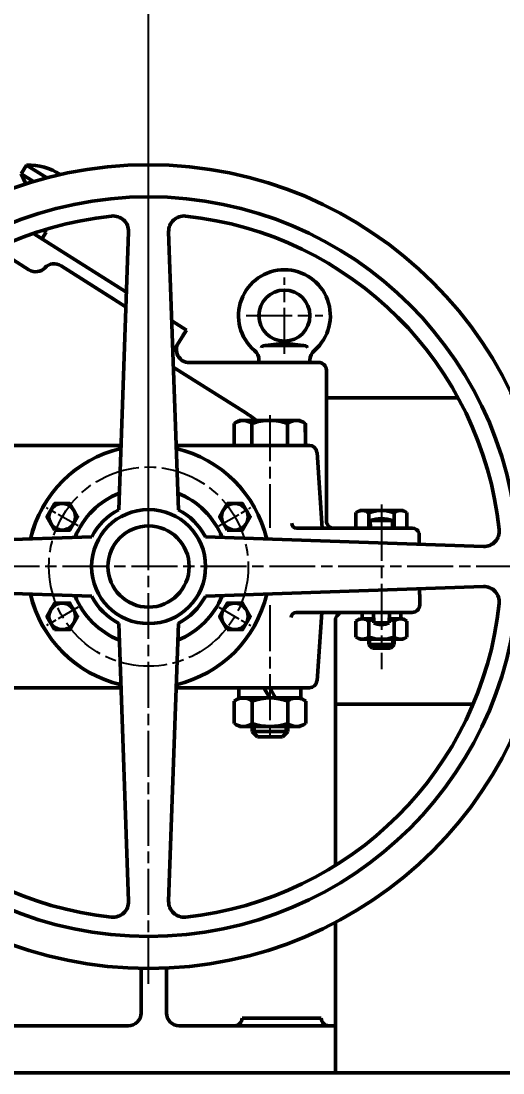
# Model space of a CAD drawing. Header units: millimetres. Extents: x -2161 to -582, y -4625 to -3434.
# Drawn here: x -1280.5 to -1217.6, y -3687.1 to -3549.8 of the extents above; entities that cross this region are included whole.
import ezdxf

# ---------------------------------------------------------------- set-up
doc = ezdxf.new("R2010")
doc.units = ezdxf.units.MM
doc.header["$LTSCALE"] = 0.5
doc.linetypes.add('AM_ISO08W050', pattern=[18, 12, -1.5, 3, -1.5])
doc.linetypes.add('AM_ISO08W050x2', pattern=[9, 6, -0.75, 1.5, -0.75])
for name, color, linetype, lineweight in [('AM_0', 7, 'Continuous', 50), ('AM_4', 3, 'Continuous', 25), ('AM_7', 4, 'AM_ISO08W050', 25)]:
    doc.layers.add(name, color=color, linetype=linetype, lineweight=lineweight)
doc.layers.add('PDF_Geometry', color=7, linetype='Continuous')
doc.styles.add('MyTemplate', font='tcvn+7284-2003i.ttf', dxfattribs={"width": 0.8, "height": 3.5})
doc.dimstyles.new('Copy of MyTemplate', dxfattribs={"dimtxt": 3.5, "dimasz": 3.5, "dimexe": 1.5, "dimexo": 0, "dimtad": 1, "dimtoh": 1, "dimdec": 0, "dimlfac": 3.003, "dimdsep": 46, "dimtxsty": 'MyTemplate', "dimcen": 5, "dimclrd": 3, "dimclre": 3, "dimclrt": 1, "dimadec": 0, "dimazin": 0, "dimtfac": 1, "dimtdec": 0, "dimtmove": 0, "dimatfit": 3, "dimfxl": 1, "dimlwd": 25, "dimlwe": 25, "dimarcsym": 0})

# ---------------------------------------------------------------- blocks, each defined once
blk = doc.blocks.new('*D13')
at = {"layer": 'AM_0', "color": 3, "lineweight": 25, "transparency": 16777216}
for p, q in [((-1403.82, -3621.01), (-1403.82, -3502.64)), ((-1263.82, -3621.01), (-1263.82, -3502.64)), ((-1267.32, -3504.14), (-1400.32, -3504.14))]:
    blk.add_line(p, q, dxfattribs=at)
at = {"layer": 'AM_0', "color": 3, "transparency": 16777216}
for points in [[(-1400.32, -3503.55), (-1400.32, -3504.72), (-1403.82, -3504.14)], [(-1267.32, -3503.55), (-1267.32, -3504.72), (-1263.82, -3504.14)]]:
    blk.add_solid(points, dxfattribs=at)
at = {"layer": 'Defpoints', "color": 0, "transparency": 16777216}
for p in [(-1403.82, -3504.14), (-1403.82, -3621.01), (-1263.82, -3621.01)]:
    blk.add_point(p, dxfattribs=at)
at = {"layer": 'AM_0', "color": 1, "transparency": 16777216, "insert": (-1333.82, -3501.76), "char_height": 3.5, "attachment_point": 5, "style": 'MyTemplate'}
blk.add_mtext('420', dxfattribs=at)
blk = doc.blocks.new('*D14')
at = {"layer": 'AM_0', "color": 3, "lineweight": 25, "transparency": 16777216}
for p, q in [((-1317.1, -3621.01), (-1317.1, -3510.31)), ((-1263.82, -3621.01), (-1263.82, -3510.31)), ((-1313.6, -3511.81), (-1267.32, -3511.81))]:
    blk.add_line(p, q, dxfattribs=at)
at = {"layer": 'AM_0', "color": 3, "transparency": 16777216}
for points in [[(-1313.6, -3511.23), (-1313.6, -3512.39), (-1317.1, -3511.81)], [(-1267.32, -3511.23), (-1267.32, -3512.39), (-1263.82, -3511.81)]]:
    blk.add_solid(points, dxfattribs=at)
at = {"layer": 'Defpoints', "color": 0, "transparency": 16777216}
for p in [(-1263.82, -3511.81), (-1317.1, -3621.01), (-1263.82, -3621.01)]:
    blk.add_point(p, dxfattribs=at)
at = {"layer": 'AM_0', "color": 1, "transparency": 16777216, "insert": (-1290.46, -3509.44), "char_height": 3.5, "attachment_point": 5, "style": 'MyTemplate'}
blk.add_mtext('160', dxfattribs=at)

msp = doc.modelspace()

# ---------------------------------------------------------------- linework, layer by layer
at = {"lineweight": 50}
msp.add_line((-1278.81, -3577.52), (-1277.72, -3578.21), dxfattribs=at)
for p, q in [((-1277.72, -3578.21), (-1277.19, -3577.37)), ((-1235.24, -3630.5), (-1231.59, -3630.5))]:
    msp.add_line(p, q)
msp.add_point((-1249.67, -3636.83))
at = {"layer": 'AM_0'}
for p, q in [((-1280.44, -3569.75), (-1279.73, -3568.62)), ((-1279.73, -3568.62), (-1277.11, -3570.28)), ((-1278.84, -3570.77), (-1280.44, -3569.75)), ((-1279.83, -3571.07), (-1280.44, -3569.75)), ((-1278.81, -3577.52), (-1272.91, -3581.26)), ((-1278.81, -3577.52), (-1272.91, -3581.26)), ((-1267.7, -3613.59), (-1266.44, -3577.32)), ((-1259.93, -3613.59), (-1261.2, -3577.32)), ((-1275.24, -3581.76), (-1268.23, -3586.19)), ((-1259.33, -3590.87), (-1258.87, -3590.15)), ((-1246.09, -3591.84), (-1248.85, -3592.2)), ((-1248.63, -3592.17), (-1243.55, -3592.17)), ((-1246.09, -3591.84), (-1243.33, -3592.2)), ((-1241.62, -3594.37), (-1258.52, -3594.37)), ((-1249.42, -3594.37), (-1249.42, -3594.06)), ((-1248.09, -3594.37), (-1249.42, -3594.37)), ((-1243.92, -3594.37), (-1248.25, -3594.37)), ((-1246.09, -3594.37), (-1248.09, -3594.37)), ((-1246.09, -3594.37), (-1244.09, -3594.37)), ((-1244.09, -3594.37), (-1242.76, -3594.37)), ((-1242.76, -3594.37), (-1242.76, -3594.06)), ((-1251.13, -3600.96), (-1260.59, -3594.97)), ((-1240.62, -3615.01), (-1240.62, -3595.37)), ((-1223.44, -3598.97), (-1240.62, -3598.97)), ((-1252.67, -3602.33), (-1251.98, -3601.93)), ((-1252.67, -3602.33), (-1252.67, -3605.19)), ((-1248.01, -3601.93), (-1251.98, -3601.93)), ((-1250.34, -3602.33), (-1250.34, -3605.19)), ((-1248.01, -3601.93), (-1244.04, -3601.93)), ((-1245.68, -3602.33), (-1245.68, -3605.19)), ((-1243.35, -3602.33), (-1244.04, -3601.93)), ((-1243.35, -3602.33), (-1243.35, -3605.19)), ((-1296.71, -3605.19), (-1267.5, -3605.19)), ((-1260.16, -3605.19), (-1242.84, -3605.19)), ((-1252.67, -3605.19), (-1248.01, -3605.19)), ((-1244.68, -3605.19), (-1251.34, -3605.19)), ((-1245.68, -3605.19), (-1250.34, -3605.19)), ((-1243.35, -3605.19), (-1248.01, -3605.19)), ((-1241.15, -3616.01), (-1241.84, -3606.12)), ((-1236.76, -3613.97), (-1236.27, -3613.68)), ((-1236.76, -3616.01), (-1236.76, -3613.97)), ((-1236.27, -3613.68), (-1230.6, -3613.68)), ((-1235.1, -3613.97), (-1235.1, -3616.01)), ((-1231.77, -3613.97), (-1231.77, -3616.01)), ((-1230.1, -3613.97), (-1230.6, -3613.68)), ((-1230.1, -3613.97), (-1230.1, -3616.01)), ((-1241.15, -3616.01), (-1244.48, -3616.01)), ((-1234.86, -3616.01), (-1241.15, -3616.01)), ((-1232, -3616.01), (-1236.76, -3616.01)), ((-1234.86, -3616.01), (-1234.9, -3615.01)), ((-1231.97, -3615.01), (-1234.9, -3615.01)), ((-1232, -3616.01), (-1231.97, -3615.01)), ((-1229.44, -3616.01), (-1232, -3616.01)), ((-1230.1, -3616.01), (-1232, -3616.01)), ((-1271.23, -3617.12), (-1307.51, -3618.39)), ((-1256.4, -3617.12), (-1220.13, -3618.39)), ((-1228.5, -3616.66), (-1228.49, -3618.1)), ((-1271.23, -3624.89), (-1307.51, -3623.63)), ((-1256.4, -3624.89), (-1220.13, -3623.63)), ((-1228.45, -3623.92), (-1228.44, -3625.37)), ((-1228.45, -3624), (-1228.44, -3625.37)), ((-1228.44, -3625.37), (-1228.44, -3626)), ((-1241.22, -3627), (-1244.55, -3627)), ((-1241.22, -3627), (-1241.84, -3635.9)), ((-1234.48, -3627), (-1241.22, -3627)), ((-1235.95, -3627.83), (-1235.95, -3627)), ((-1235.95, -3627), (-1232.39, -3627)), ((-1234.43, -3628.33), (-1234.48, -3627)), ((-1232.43, -3628.33), (-1232.39, -3627)), ((-1229.44, -3627), (-1232.39, -3627)), ((-1230.92, -3627.83), (-1230.92, -3627)), ((-1267.7, -3628.42), (-1266.44, -3664.7)), ((-1259.93, -3628.42), (-1261.2, -3664.7)), ((-1239.43, -3660.01), (-1239.43, -3628)), ((-1236.27, -3627.83), (-1236.76, -3628.12)), ((-1236.27, -3627.83), (-1236.76, -3628.12)), ((-1236.76, -3630.21), (-1236.76, -3628.12)), ((-1234.45, -3627.83), (-1235.95, -3627.83)), ((-1235.1, -3628.12), (-1235.1, -3630.21)), ((-1235.1, -3628.12), (-1235.1, -3630.21)), ((-1235.1, -3628.12), (-1235.1, -3630.21)), ((-1232.43, -3628.33), (-1234.43, -3628.33)), ((-1230.92, -3627.83), (-1232.42, -3627.83)), ((-1231.77, -3630.21), (-1231.77, -3628.12)), ((-1231.77, -3630.21), (-1231.77, -3628.12)), ((-1231.77, -3628.12), (-1231.77, -3630.21)), ((-1230.6, -3627.83), (-1230.92, -3627.83)), ((-1230.6, -3627.83), (-1230.1, -3628.12)), ((-1230.1, -3628.12), (-1230.1, -3630.21)), ((-1236.27, -3630.5), (-1236.76, -3630.21)), ((-1230.6, -3630.5), (-1236.27, -3630.5)), ((-1235.1, -3630.5), (-1235.1, -3631.16)), ((-1235.1, -3631.16), (-1235.1, -3631.16)), ((-1235.1, -3631.16), (-1234.6, -3631.66)), ((-1235.1, -3631.16), (-1231.77, -3631.16)), ((-1231.77, -3631.16), (-1232.27, -3631.66)), ((-1231.77, -3631.16), (-1231.77, -3630.5)), ((-1231.77, -3631.16), (-1231.77, -3630.5)), ((-1230.6, -3630.5), (-1230.1, -3630.21)), ((-1234.6, -3631.66), (-1232.27, -3631.66)), ((-1296.71, -3636.83), (-1267.51, -3636.83)), ((-1260.23, -3636.83), (-1242.84, -3636.83)), ((-1253, -3636.82), (-1243.01, -3636.82)), ((-1244.51, -3636.83), (-1251.5, -3636.83)), ((-1250.57, -3636.82), (-1250.57, -3636.83)), ((-1248.01, -3636.83), (-1248.01, -3636.82)), ((-1252.65, -3638.56), (-1251.95, -3638.16)), ((-1243.32, -3638.56), (-1244.02, -3638.16)), ((-1252.65, -3640.81), (-1252.65, -3638.56)), ((-1252.65, -3638.56), (-1252.65, -3641.49)), ((-1250.32, -3638.56), (-1250.32, -3642.55)), ((-1250.32, -3641.49), (-1250.32, -3638.56)), ((-1245.65, -3641.49), (-1245.65, -3638.56)), ((-1245.65, -3638.56), (-1245.65, -3642.55)), ((-1243.32, -3641.49), (-1243.32, -3638.56)), ((-1221.47, -3638.97), (-1239.43, -3638.97)), ((-1252.65, -3641.49), (-1251.95, -3641.89)), ((-1251.95, -3641.89), (-1244.02, -3641.89)), ((-1243.32, -3641.49), (-1244.02, -3641.89)), ((-1250.32, -3642.55), (-1249.62, -3643.25)), ((-1250.32, -3642.55), (-1245.65, -3642.55)), ((-1249.62, -3643.25), (-1246.35, -3643.25)), ((-1245.65, -3642.55), (-1246.35, -3643.25)), ((-1239.43, -3687.1), (-1239.43, -3667.45)), ((-1264.8, -3679.28), (-1264.8, -3673.47)), ((-1261.47, -3673.42), (-1261.47, -3679.28)), ((-1246.19, -3679.95), (-1251.62, -3679.95)), ((-1241.29, -3679.95), (-1251.62, -3679.95)), ((-1239.43, -3680.95), (-1259.81, -3680.95)), ((-1239.43, -3680.95), (-1240.29, -3680.95)), ((-1445.11, -3687.1), (-1103.36, -3687.1))]:
    msp.add_line(p, q, dxfattribs=at)
at = {"layer": 'AM_0', "lineweight": 50}
for p, q in [((-1266.8, -3585.13), (-1278.81, -3577.52)), ((-1266.8, -3585.13), (-1278.81, -3577.52)), ((-1277.72, -3578.21), (-1277.19, -3577.37)), ((-1277.59, -3577.12), (-1277.19, -3577.37)), ((-1283.69, -3579.56), (-1279.42, -3582.26)), ((-1275.24, -3581.76), (-1266.87, -3587.06)), ((-1258.87, -3590.15), (-1260.8, -3588.92)), ((-1258.87, -3590.15), (-1260.8, -3588.92)), ((-1258.87, -3590.15), (-1260.66, -3592.98)), ((-1233.43, -3627), (-1233.43, -3627)), ((-1252.05, -3638.16), (-1252.05, -3636.83)), ((-1248.01, -3638.16), (-1248.78, -3636.83)), ((-1248.01, -3636.83), (-1247.24, -3638.16)), ((-1243.96, -3638.16), (-1243.96, -3636.83)), ((-1243.96, -3638.16), (-1252.05, -3638.16)), ((-1266.47, -3680.95), (-1283.26, -3680.95))]:
    msp.add_line(p, q, dxfattribs=at)
at = {"layer": 'AM_0', "lineweight": 25}
for p, q in [((-1232.39, -3627), (-1230.92, -3627)), ((-1252.05, -3636.83), (-1243.96, -3636.83)), ((-1244.02, -3638.16), (-1251.95, -3638.16)), ((-1246.19, -3679.95), (-1249.12, -3679.95)), ((-1243.79, -3679.95), (-1249.12, -3679.95))]:
    msp.add_line(p, q, dxfattribs=at)
at = {"layer": 'AM_0'}
for points in [[(-1276.08, -3616.24), (-1274.08, -3616.24), (-1273.08, -3614.51), (-1274.08, -3612.78), (-1276.08, -3612.78), (-1277.08, -3614.51)], [(-1253.56, -3616.24), (-1251.56, -3616.24), (-1250.56, -3614.51), (-1251.56, -3612.78), (-1253.56, -3612.78), (-1254.56, -3614.51)], [(-1276.08, -3629.24), (-1274.08, -3629.24), (-1273.08, -3627.51), (-1274.08, -3625.78), (-1276.08, -3625.78), (-1277.08, -3627.51)], [(-1253.56, -3629.24), (-1251.56, -3629.24), (-1250.56, -3627.51), (-1251.56, -3625.78), (-1253.56, -3625.78), (-1254.56, -3627.51)]]:
    msp.add_lwpolyline(points, close=True, dxfattribs=at)
for centre, radius in [((-1263.82, -3621.01), 52.45), ((-1263.82, -3621.01), 48.26), ((-1246.09, -3588.26), 3.33), ((-1275.08, -3614.51), 1.73), ((-1252.56, -3614.51), 1.73), ((-1275.08, -3627.51), 1.73), ((-1252.56, -3627.51), 1.73)]:
    msp.add_circle(centre, radius, dxfattribs=at)
for centre, radius, start, end in [((-1279.44, -3575.94), 7.33, 56.2003, 92.2867), ((-1263.82, -3621.01), 46, 96.0222, 173.9778), ((-1268.43, -3577.25), 2, 358, 96.0222), ((-1259.2, -3577.25), 2, 83.9778, 182), ((-1263.82, -3621.01), 46, 6.0222, 83.9778), ((-1263.82, -3621.01), 46, 6.0222, 83.9778), ((-1275.15, -3576.46), 2.24, 194.8421, 204.08), ((-1246.09, -3588.26), 5.99, 310.7057, 229.2943), ((-1258.52, -3592.7), 1.67, 147.6632, 270), ((-1251.08, -3594.06), 1.67, 0, 49.2943), ((-1248.85, -3592.44), 0.24, 90, 180), ((-1243.33, -3592.44), 0.24, 0, 90), ((-1241.09, -3594.06), 1.67, 130.7057, 180), ((-1241.62, -3595.37), 0.999, 0, 90), ((-1263.82, -3621.01), 23.73, 53.5341, 57.6632), ((-1251.48, -3603.77), 1.84, 51.5018, 120), ((-1248.01, -3608.92), 6.99, 90, 109.4712), ((-1248.01, -3608.92), 6.99, 70.5288, 90), ((-1244.53, -3603.77), 1.84, 60, 128.4982), ((-1242.84, -3606.19), 0.999, 4.0276, 90), ((-1263.82, -3621.01), 15.83, 103.1595, 166.8405), ((-1263.82, -3621.01), 15.82, 103.1725, 166.8275), ((-1263.82, -3621.01), 15.83, 13.1595, 76.8405), ((-1263.82, -3621.01), 15.82, 13.1725, 76.8275), ((-1263.82, -3621.01), 10.32, 111.654, 158.346), ((-1263.82, -3621.01), 10.32, 21.654, 68.346), ((-1263.82, -3621.01), 8.37, 117.649, 152.351), ((-1263.82, -3621.01), 8.37, 27.649, 62.351), ((-1235.92, -3615), 1.31, 51.5018, 120), ((-1233.43, -3618.68), 4.99, 70.5288, 109.4712), ((-1233.43, -3619.13), 4.37, 70.4058, 109.5991), ((-1230.95, -3615), 1.31, 60, 128.4982), ((-1244.48, -3615.35), 0.666, 180, 270), ((-1239.62, -3615.01), 0.999, 180, 270), ((-1229.44, -3617.01), 0.999, 20.6221, 90), ((-1220.06, -3616.39), 2, 268, 6.0222), ((-1220.06, -3625.62), 2, 353.9778, 92), ((-1263.82, -3621.01), 46, 186.0222, 263.9778), ((-1263.82, -3621.01), 46, 186.0222, 263.9778), ((-1263.82, -3621.01), 15.83, 193.1595, 256.8405), ((-1263.82, -3621.01), 15.82, 193.1725, 256.8275), ((-1263.82, -3621.01), 10.32, 201.654, 248.346), ((-1263.82, -3621.01), 8.37, 207.649, 242.351), ((-1263.82, -3621.01), 15.83, 283.1595, 346.8405), ((-1263.82, -3621.01), 10.32, 291.654, 338.346), ((-1263.82, -3621.01), 8.37, 297.649, 332.351), ((-1263.82, -3621.01), 46, 276.0222, 353.9778), ((-1263.82, -3621.01), 46, 276.0222, 353.9778), ((-1244.55, -3627.67), 0.666, 90, 180), ((-1238.43, -3628), 0.999, 90, 180), ((-1229.44, -3626), 0.999, 270, 0), ((-1235.92, -3629.15), 1.31, 51.5018, 120), ((-1233.43, -3632.83), 4.99, 101.699, 109.4712), ((-1233.43, -3626.59), 2.01, 240.1372, 299.8628), ((-1233.43, -3632.83), 4.99, 70.5288, 78.3007), ((-1230.95, -3629.15), 1.31, 60, 128.4982), ((-1235.92, -3629.18), 1.31, 240, 308.4982), ((-1233.43, -3625.5), 4.99, 250.5288, 289.4712), ((-1230.95, -3629.18), 1.31, 231.5018, 300), ((-1242.84, -3635.83), 0.999, 270, 355.9724), ((-1251.46, -3640), 1.84, 51.5018, 120), ((-1244.51, -3640), 1.84, 60, 128.4982), ((-1251.46, -3640.05), 1.84, 240, 308.4982), ((-1247.99, -3634.89), 6.99, 250.5288, 289.4712), ((-1244.51, -3640.05), 1.84, 231.5018, 300), ((-1268.43, -3664.76), 2, 263.9778, 2), ((-1259.2, -3664.76), 2, 178, 276.0222), ((-1266.47, -3679.28), 1.67, 270, 0), ((-1259.81, -3679.28), 1.67, 180, 270), ((-1252.61, -3679.95), 0.999, 270, 0), ((-1252.61, -3679.95), 0.999, 270, 0), ((-1240.29, -3679.95), 0.999, 180, 270)]:
    msp.add_arc(centre, radius, start, end, dxfattribs=at)
at = {"layer": 'AM_0', "lineweight": 50}
for centre, radius, start, end in [((-1278.53, -3580.86), 1.67, 237.6632, 316.1262), ((-1276.13, -3583.16), 1.67, 57.6632, 136.1262), ((-1247.99, -3645.15), 6.99, 70.5288, 109.4712)]:
    msp.add_arc(centre, radius, start, end, dxfattribs=at)
at = {"layer": 'AM_0'}
for points in [[(-1226.8, -3590.09), (-1226.81, -3590.07), (-1226.81, -3590.06), (-1226.81, -3590.05)], [(-1243.73, -3592.17), (-1243.73, -3592.16), (-1243.73, -3592.15), (-1243.73, -3592.15)], [(-1233.14, -3630.49), (-1233.14, -3630.49), (-1233.14, -3630.5), (-1233.14, -3630.5)]]:
    msp.add_open_spline(points, degree=3, dxfattribs=at)
for points, knots in [([(-1243.32, -3605.19), (-1243.32, -3605.18), (-1243.32, -3605.17), (-1243.33, -3604.63), (-1243.34, -3604.11), (-1243.37, -3603.16), (-1243.38, -3602.73), (-1243.39, -3602.3)], [32070.392263, 32070.392263, 32070.392263, 32070.392263, 32070.612707, 32070.612707, 32084.052977, 32084.052977, 32095.537153, 32095.537153, 32095.537153, 32095.537153]), ([(-1235.1, -3614.79), (-1235.09, -3615.18), (-1235.08, -3615.57), (-1235.07, -3615.98), (-1235.07, -3615.99), (-1235.07, -3616.01)], [6215.601476, 6215.601476, 6215.601476, 6215.601476, 6224.437837, 6224.437837, 6224.850901, 6224.850901, 6224.850901, 6224.850901])]:
    msp.add_open_spline(points, degree=3, knots=knots, dxfattribs=at)
at = {"layer": 'AM_4'}
for p, q in [((-1234.85, -3631.41), (-1234.85, -3630.5)), ((-1232.02, -3631.41), (-1232.02, -3630.5)), ((-1249.99, -3636.82), (-1249.99, -3636.83)), ((-1249.97, -3641.89), (-1249.97, -3642.9)), ((-1246, -3641.89), (-1246, -3642.9))]:
    msp.add_line(p, q, dxfattribs=at)
at = {"layer": 'AM_4', "lineweight": 25}
msp.add_open_spline([(-1231.01, -3621.01), (-1231.01, -3621.01), (-1231.01, -3621.01), (-1231.01, -3621.01)], degree=3, knots=[16.79370299, 16.79370299, 16.79370299, 16.793703, 16.81404805, 16.81404805, 16.81404805, 16.81404805], dxfattribs=at)
at = {"layer": 'AM_7'}
for p, q in [((-1263.82, -3675.46), (-1263.82, -3566.56)), ((-1246.09, -3593.25), (-1246.09, -3583.27)), ((-1251.08, -3588.26), (-1241.1, -3588.26)), ((-1248.01, -3601.26), (-1248, -3615.97)), ((-1233.43, -3612.91), (-1233.43, -3616.49)), ((-1233.43, -3614.26), (-1233.43, -3634.38)), ((-1125.06, -3621.01), (-1318.27, -3621.01)), ((-1233.43, -3625.55), (-1233.43, -3627)), ((-1247.99, -3626.05), (-1247.99, -3643.92))]:
    msp.add_line(p, q, dxfattribs=at)
at = {"layer": 'AM_7', "linetype": 'AM_ISO08W050x2'}
for p, q in [((-1273, -3615.71), (-1277.15, -3613.31)), ((-1254.64, -3615.71), (-1250.48, -3613.31)), ((-1273, -3626.31), (-1277.15, -3628.71)), ((-1254.64, -3626.31), (-1250.48, -3628.71))]:
    msp.add_line(p, q, dxfattribs=at)
at = {"layer": 'AM_7'}
msp.add_circle((-1263.82, -3621.01), 13, dxfattribs=at)
at = {"layer": 'PDF_Geometry', "lineweight": 50}
for radius in [7.44, 5.3]:
    msp.add_circle((-1263.82, -3621.01), radius, dxfattribs=at)

# ---------------------------------------------------------------- dimensions: what is measured, and where the dimension line sits
at = {"layer": 'AM_0'}
for base, p1, p2, picture, middle in [((-1403.82, -3504.14), (-1263.82, -3621.01), (-1403.82, -3621.01), '*D13', (-1333.82, -3504.14)), ((-1263.82, -3511.81), (-1317.1, -3621.01), (-1263.82, -3621.01), '*D14', (-1290.46, -3511.81))]:
    dim = msp.add_linear_dim(base=base, p1=p1, p2=p2, dimstyle='Copy of MyTemplate', dxfattribs=at)
    dim.commit()
    dim.dimension.update_dxf_attribs({"geometry": picture, "text_midpoint": middle, "dimtype": 160})

doc.saveas('drawing.dxf')
